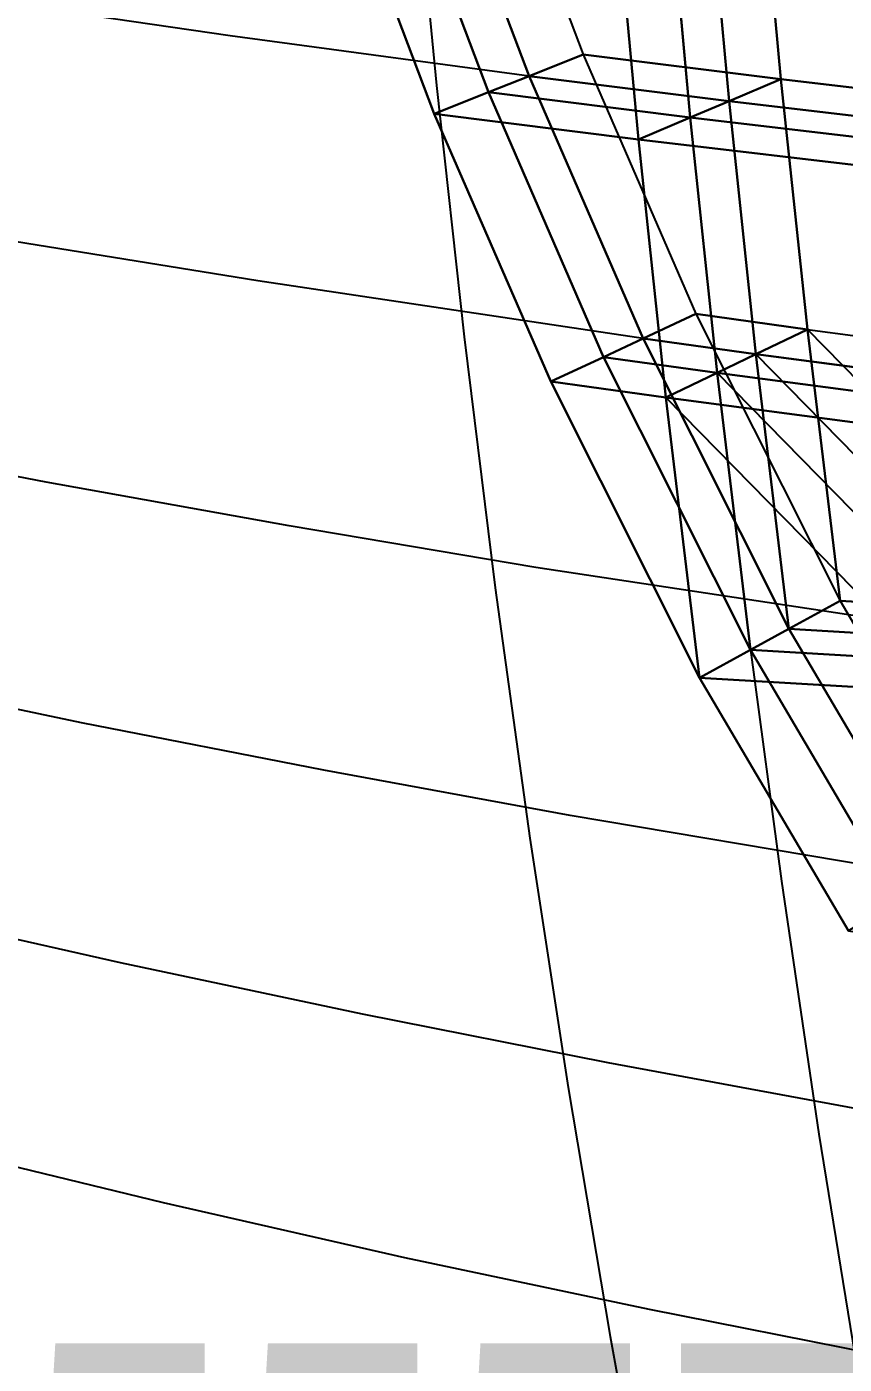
# Model space of a CAD drawing. Extents: x -25.3 to 28.3, y -25.5 to 26.5.
# Drawn here: x -19.093 to -16.105, y -11.604 to -6.714 of the extents above; entities that cross this region are included whole.
import ezdxf

# ---------------------------------------------------------------- set-up
doc = ezdxf.new("R2010")
doc.units = 0
doc.header["$MEASUREMENT"] = 0
for name, color, linetype in [('Errors', 7, 'CONTINUOUS'), ('LowerTendons', 7, 'CONTINUOUS'), ('TestBases', 7, 'CONTINUOUS'), ('UpperTendons', 7, 'CONTINUOUS')]:
    doc.layers.add(name, color=color, linetype=linetype)
doc.styles.get("Standard").update_dxf_attribs({"font": 'ARIAL.TTF', "width": 40, "oblique": 50})

msp = doc.modelspace()

# ---------------------------------------------------------------- linework, layer by layer
at = {"layer": 'LowerTendons'}
for p, q in [((-18.35, -6.7472, 28.90956), (-19.23925, -6.61801, 28.35601)), ((-17.25731, -6.89466, 29.5408), (-18.35, -6.7472, 28.90956)), ((-16.52599, -6.98648, 29.93477), (-17.25731, -6.89466, 29.5408)), ((-15.59293, -7.09641, 30.40578), (-16.52599, -6.98648, 29.93477)), ((-18.24876, -7.64374, 28.75006), (-19.13709, -7.49894, 28.20545)), ((-16.84046, -7.85433, 29.54181), (-18.24876, -7.64374, 28.75006)), ((-16.42829, -7.91166, 29.7578), (-16.84046, -7.85433, 29.54181)), ((-15.49785, -8.03465, 30.22038), (-16.42829, -7.91166, 29.7578)), ((-19.02163, -8.37917, 28.03528), (-19.89377, -8.21142, 27.474)), ((-18.13441, -8.53896, 28.5699), (-19.02163, -8.37917, 28.03528)), ((-17.23294, -8.6907, 29.07761), (-18.13441, -8.53896, 28.5699)), ((-15.39065, -8.96978, 30.01135), (-17.23294, -8.6907, 29.07761)), ((-18.89268, -9.25852, 27.84522), (-19.7642, -9.0756, 27.29506)), ((-18.00679, -9.43263, 28.36884), (-18.89268, -9.25852, 27.84522)), ((-17.10736, -9.59784, 28.86572), (-18.00679, -9.43263, 28.36884)), ((-15.77358, -9.82265, 29.54183), (-17.10736, -9.59784, 28.86572)), ((-18.75003, -10.13679, 27.63497), (-19.62074, -9.93944, 27.09694)), ((-17.86572, -10.32447, 28.1466), (-18.75003, -10.13679, 27.63497)), ((-16.96867, -10.5024, 28.63169), (-17.86572, -10.32447, 28.1466)), ((-16.05969, -10.67056, 29.09013), (-16.96867, -10.5024, 28.63169)), ((-18.59346, -11.01374, 27.40421), (-19.46314, -10.80277, 26.87929)), ((-17.71104, -11.21416, 27.9029), (-18.59346, -11.01374, 27.40421)), ((-16.81671, -11.40401, 28.37529), (-17.71104, -11.21416, 27.9029)), ((-15.91129, -11.58328, 28.82132), (-16.81671, -11.40401, 28.37529))]:
    msp.add_line(p, q, dxfattribs=at)
at = {"layer": 'TestBases'}
for points in [[(-16.33658, -6.9064, 29.59168), (-16.42088, -5.98968, 29.74438), (-17.30677, -6.16106, 29.20218), (-17.05952, -6.81564, 29.20223)], [(-16.42088, -5.98968, 29.74438), (-16.33658, -6.9064, 29.59168), (-16.52599, -6.98648, 29.93477), (-16.61127, -6.05913, 30.08924)], [(-16.33658, -6.9064, 29.59168), (-16.42088, -5.98968, 29.74438), (-16.61127, -6.05913, 30.08924), (-16.52599, -6.98648, 29.93477)], [(-15.4963, -6.08492, 30.21735), (-16.42088, -5.98968, 29.74438), (-16.33658, -6.9064, 29.59168), (-15.41422, -7.01507, 30.05729)], [(-16.52599, -6.98648, 29.93477), (-16.61127, -6.05913, 30.08924), (-17.50743, -6.23249, 29.54075), (-17.25731, -6.89466, 29.5408)], [(-16.52599, -6.98648, 29.93477), (-16.61127, -6.05913, 30.08924), (-17.50743, -6.23249, 29.54075), (-17.25731, -6.89466, 29.5408)], [(-16.61127, -6.05913, 30.08924), (-16.52599, -6.98648, 29.93477), (-16.66805, -7.04653, 30.19209), (-16.75406, -6.11121, 30.34789)], [(-16.52599, -6.98648, 29.93477), (-16.61127, -6.05913, 30.08924), (-16.75406, -6.11121, 30.34789), (-16.66805, -7.04653, 30.19209)], [(-15.67597, -6.15547, 30.5677), (-16.61127, -6.05913, 30.08924), (-16.52599, -6.98648, 29.93477), (-15.59293, -7.09641, 30.40578)], [(-15.67597, -6.15547, 30.5677), (-16.61127, -6.05913, 30.08924), (-16.52599, -6.98648, 29.93477), (-15.59293, -7.09641, 30.40578)], [(-16.66805, -7.04653, 30.19209), (-16.75406, -6.11121, 30.34789), (-17.65792, -6.28606, 29.79469), (-17.40565, -6.95393, 29.79473)], [(-16.66805, -7.04653, 30.19209), (-16.75406, -6.11121, 30.34789), (-17.65792, -6.28606, 29.79469), (-17.40565, -6.95393, 29.79473)], [(-16.75406, -6.11121, 30.34789), (-16.66805, -7.04653, 30.19209), (-16.85746, -7.12661, 30.53518), (-16.94445, -6.18066, 30.69275)], [(-16.66805, -7.04653, 30.19209), (-16.75406, -6.11121, 30.34789), (-16.94445, -6.18066, 30.69275), (-16.85746, -7.12661, 30.53518)], [(-15.81072, -6.20839, 30.83046), (-16.75406, -6.11121, 30.34789), (-16.66805, -7.04653, 30.19209), (-15.72697, -7.15741, 30.66715)], [(-15.81072, -6.20839, 30.83046), (-16.75406, -6.11121, 30.34789), (-16.66805, -7.04653, 30.19209), (-15.72697, -7.15741, 30.66715)], [(-16.85746, -7.12661, 30.53518), (-16.94445, -6.18066, 30.69275), (-17.85858, -6.3575, 30.13326), (-17.60344, -7.03295, 30.13331)], [(-17.30677, -6.16106, 29.20218), (-17.05952, -6.81564, 29.20223), (-17.25731, -6.89466, 29.5408), (-17.50743, -6.23249, 29.54075)], [(-15.99038, -6.27894, 31.1808), (-16.94445, -6.18066, 30.69275), (-16.85746, -7.12661, 30.53518), (-15.90568, -7.23874, 31.01564)], [(-17.50743, -6.23249, 29.54075), (-17.25731, -6.89466, 29.5408), (-17.40565, -6.95393, 29.79473), (-17.65792, -6.28606, 29.79469)], [(-17.65792, -6.28606, 29.79469), (-17.40565, -6.95393, 29.79473), (-17.60344, -7.03295, 30.13331), (-17.85858, -6.3575, 30.13326)], [(-16.33658, -6.9064, 29.59168), (-17.05952, -6.81564, 29.20223), (-17.25731, -6.89466, 29.5408), (-16.52599, -6.98648, 29.93477)], [(-17.05952, -6.81564, 29.20223), (-16.64744, -7.76431, 29.20322), (-16.84046, -7.85433, 29.54181), (-17.25731, -6.89466, 29.5408)], [(-17.05952, -6.81564, 29.20223), (-16.33658, -6.9064, 29.59168), (-16.52599, -6.98648, 29.93477), (-17.25731, -6.89466, 29.5408)], [(-16.24, -7.82099, 29.41674), (-16.33658, -6.9064, 29.59168), (-17.05952, -6.81564, 29.20223), (-16.64744, -7.76431, 29.20322)], [(-16.52599, -6.98648, 29.93477), (-17.25731, -6.89466, 29.5408), (-17.40565, -6.95393, 29.79473), (-16.66805, -7.04653, 30.19209)], [(-17.25731, -6.89466, 29.5408), (-16.84046, -7.85433, 29.54181), (-16.98522, -7.92185, 29.79575), (-17.40565, -6.95393, 29.79473)], [(-17.25731, -6.89466, 29.5408), (-16.52599, -6.98648, 29.93477), (-16.66805, -7.04653, 30.19209), (-17.40565, -6.95393, 29.79473)], [(-16.42829, -7.91166, 29.7578), (-16.52599, -6.98648, 29.93477), (-17.25731, -6.89466, 29.5408), (-16.84046, -7.85433, 29.54181)], [(-16.42829, -7.91166, 29.7578), (-16.52599, -6.98648, 29.93477), (-17.25731, -6.89466, 29.5408), (-16.84046, -7.85433, 29.54181)], [(-16.33658, -6.9064, 29.59168), (-15.41422, -7.01507, 30.05729), (-15.59293, -7.09641, 30.40578), (-16.52599, -6.98648, 29.93477)], [(-15.41422, -7.01507, 30.05729), (-16.33658, -6.9064, 29.59168), (-16.52599, -6.98648, 29.93477), (-15.59293, -7.09641, 30.40578)], [(-16.33658, -6.9064, 29.59168), (-16.24, -7.82099, 29.41674), (-16.42829, -7.91166, 29.7578), (-16.52599, -6.98648, 29.93477)], [(-16.24, -7.82099, 29.41674), (-16.33658, -6.9064, 29.59168), (-16.52599, -6.98648, 29.93477), (-16.42829, -7.91166, 29.7578)], [(-15.41422, -7.01507, 30.05729), (-16.33658, -6.9064, 29.59168), (-16.24, -7.82099, 29.41674), (-15.32022, -7.94256, 29.87401)], [(-16.66805, -7.04653, 30.19209), (-17.40565, -6.95393, 29.79473), (-17.60344, -7.03295, 30.13331), (-16.85746, -7.12661, 30.53518)], [(-17.40565, -6.95393, 29.79473), (-16.98522, -7.92185, 29.79575), (-17.17823, -8.01187, 30.13434), (-17.60344, -7.03295, 30.13331)], [(-17.40565, -6.95393, 29.79473), (-16.66805, -7.04653, 30.19209), (-16.85746, -7.12661, 30.53518), (-17.60344, -7.03295, 30.13331)], [(-16.56951, -7.97967, 30.0136), (-16.66805, -7.04653, 30.19209), (-17.40565, -6.95393, 29.79473), (-16.98522, -7.92185, 29.79575)], [(-16.56951, -7.97967, 30.0136), (-16.66805, -7.04653, 30.19209), (-17.40565, -6.95393, 29.79473), (-16.98522, -7.92185, 29.79575)], [(-16.52599, -6.98648, 29.93477), (-15.59293, -7.09641, 30.40578), (-15.72697, -7.15741, 30.66715), (-16.66805, -7.04653, 30.19209)], [(-15.59293, -7.09641, 30.40578), (-16.52599, -6.98648, 29.93477), (-16.66805, -7.04653, 30.19209), (-15.72697, -7.15741, 30.66715)], [(-16.52599, -6.98648, 29.93477), (-16.42829, -7.91166, 29.7578), (-16.56951, -7.97967, 30.0136), (-16.66805, -7.04653, 30.19209)], [(-16.42829, -7.91166, 29.7578), (-16.52599, -6.98648, 29.93477), (-16.66805, -7.04653, 30.19209), (-16.56951, -7.97967, 30.0136)], [(-15.59293, -7.09641, 30.40578), (-16.52599, -6.98648, 29.93477), (-16.42829, -7.91166, 29.7578), (-15.49785, -8.03465, 30.22038)], [(-15.59293, -7.09641, 30.40578), (-16.52599, -6.98648, 29.93477), (-16.42829, -7.91166, 29.7578), (-15.49785, -8.03465, 30.22038)], [(-16.7578, -8.07035, 30.35466), (-16.85746, -7.12661, 30.53518), (-17.60344, -7.03295, 30.13331), (-17.17823, -8.01187, 30.13434)], [(-16.66805, -7.04653, 30.19209), (-15.72697, -7.15741, 30.66715), (-15.90568, -7.23874, 31.01564), (-16.85746, -7.12661, 30.53518)], [(-15.72697, -7.15741, 30.66715), (-16.66805, -7.04653, 30.19209), (-16.85746, -7.12661, 30.53518), (-15.90568, -7.23874, 31.01564)], [(-16.66805, -7.04653, 30.19209), (-16.56951, -7.97967, 30.0136), (-16.7578, -8.07035, 30.35466), (-16.85746, -7.12661, 30.53518)], [(-16.56951, -7.97967, 30.0136), (-16.66805, -7.04653, 30.19209), (-16.85746, -7.12661, 30.53518), (-16.7578, -8.07035, 30.35466)], [(-15.72697, -7.15741, 30.66715), (-16.66805, -7.04653, 30.19209), (-16.56951, -7.97967, 30.0136), (-15.63107, -8.10371, 30.48015)], [(-15.72697, -7.15741, 30.66715), (-16.66805, -7.04653, 30.19209), (-16.56951, -7.97967, 30.0136), (-15.63107, -8.10371, 30.48015)], [(-15.90568, -7.23874, 31.01564), (-16.85746, -7.12661, 30.53518), (-16.7578, -8.07035, 30.35466), (-15.8087, -8.1958, 30.82651)], [(-16.64744, -7.76431, 29.20322), (-16.24, -7.82099, 29.41674), (-16.42829, -7.91166, 29.7578), (-16.84046, -7.85433, 29.54181)], [(-16.24, -7.82099, 29.41674), (-16.64744, -7.76431, 29.20322), (-16.84046, -7.85433, 29.54181), (-16.42829, -7.91166, 29.7578)], [(-16.64744, -7.76431, 29.20322), (-16.12087, -8.81354, 29.20084), (-16.30778, -8.91572, 29.5394), (-16.84046, -7.85433, 29.54181)], [(-16.24, -7.82099, 29.41674), (-16.64744, -7.76431, 29.20322), (-16.12087, -8.81354, 29.20084)], [(-16.24, -7.82099, 29.41674), (-15.32022, -7.94256, 29.87401), (-15.49785, -8.03465, 30.22038), (-16.42829, -7.91166, 29.7578)], [(-15.21426, -8.86697, 29.66738), (-16.24, -7.82099, 29.41674), (-16.42829, -7.91166, 29.7578), (-15.39065, -8.96978, 30.01135)], [(-16.24, -7.82099, 29.41674), (-15.32022, -7.94256, 29.87401), (-15.49785, -8.03465, 30.22038), (-16.42829, -7.91166, 29.7578)], [(-16.12087, -8.81354, 29.20084), (-16.24, -7.82099, 29.41674), (-16.42829, -7.91166, 29.7578), (-16.30778, -8.91572, 29.5394)], [(-15.21426, -8.86697, 29.66738), (-16.24, -7.82099, 29.41674), (-16.42829, -7.91166, 29.7578), (-15.39065, -8.96978, 30.01135)], [(-16.24, -7.82099, 29.41674), (-16.12087, -8.81354, 29.20084), (-16.30778, -8.91572, 29.5394), (-16.42829, -7.91166, 29.7578)], [(-15.21426, -8.86697, 29.66738), (-16.24, -7.82099, 29.41674), (-15.32022, -7.94256, 29.87401)], [(-15.21426, -8.86697, 29.66738), (-16.24, -7.82099, 29.41674), (-16.12087, -8.81354, 29.20084)], [(-16.84046, -7.85433, 29.54181), (-16.42829, -7.91166, 29.7578), (-16.56951, -7.97967, 30.0136), (-16.98522, -7.92185, 29.79575)], [(-16.42829, -7.91166, 29.7578), (-16.84046, -7.85433, 29.54181), (-16.98522, -7.92185, 29.79575), (-16.56951, -7.97967, 30.0136)], [(-16.84046, -7.85433, 29.54181), (-16.30778, -8.91572, 29.5394), (-16.44796, -8.99236, 29.79332), (-16.98522, -7.92185, 29.79575)], [(-16.42829, -7.91166, 29.7578), (-16.84046, -7.85433, 29.54181), (-16.30778, -8.91572, 29.5394)], [(-16.42829, -7.91166, 29.7578), (-16.84046, -7.85433, 29.54181), (-16.30778, -8.91572, 29.5394)], [(-16.42829, -7.91166, 29.7578), (-15.49785, -8.03465, 30.22038), (-15.63107, -8.10371, 30.48015), (-16.56951, -7.97967, 30.0136)], [(-15.39065, -8.96978, 30.01135), (-16.42829, -7.91166, 29.7578), (-16.56951, -7.97967, 30.0136), (-15.52295, -9.04688, 30.26932)], [(-16.42829, -7.91166, 29.7578), (-15.49785, -8.03465, 30.22038), (-15.63107, -8.10371, 30.48015), (-16.56951, -7.97967, 30.0136)], [(-16.30778, -8.91572, 29.5394), (-16.42829, -7.91166, 29.7578), (-16.56951, -7.97967, 30.0136), (-16.44796, -8.99236, 29.79332)], [(-15.39065, -8.96978, 30.01135), (-16.42829, -7.91166, 29.7578), (-16.56951, -7.97967, 30.0136), (-15.52295, -9.04688, 30.26932)], [(-16.42829, -7.91166, 29.7578), (-16.30778, -8.91572, 29.5394), (-16.44796, -8.99236, 29.79332), (-16.56951, -7.97967, 30.0136)], [(-15.39065, -8.96978, 30.01135), (-16.42829, -7.91166, 29.7578), (-15.49785, -8.03465, 30.22038)], [(-15.39065, -8.96978, 30.01135), (-16.42829, -7.91166, 29.7578), (-15.49785, -8.03465, 30.22038)], [(-15.39065, -8.96978, 30.01135), (-16.42829, -7.91166, 29.7578), (-16.30778, -8.91572, 29.5394)], [(-15.39065, -8.96978, 30.01135), (-16.42829, -7.91166, 29.7578), (-16.30778, -8.91572, 29.5394)], [(-16.98522, -7.92185, 29.79575), (-16.56951, -7.97967, 30.0136), (-16.7578, -8.07035, 30.35466), (-17.17823, -8.01187, 30.13434)], [(-16.56951, -7.97967, 30.0136), (-16.98522, -7.92185, 29.79575), (-17.17823, -8.01187, 30.13434), (-16.7578, -8.07035, 30.35466)], [(-16.98522, -7.92185, 29.79575), (-16.44796, -8.99236, 29.79332), (-16.63487, -9.09455, 30.13188), (-17.17823, -8.01187, 30.13434)], [(-16.56951, -7.97967, 30.0136), (-16.98522, -7.92185, 29.79575), (-16.44796, -8.99236, 29.79332)], [(-16.56951, -7.97967, 30.0136), (-16.98522, -7.92185, 29.79575), (-16.44796, -8.99236, 29.79332)], [(-16.7578, -8.07035, 30.35466), (-17.17823, -8.01187, 30.13434), (-16.63487, -9.09455, 30.13188)], [(-16.56951, -7.97967, 30.0136), (-15.63107, -8.10371, 30.48015), (-15.8087, -8.1958, 30.82651), (-16.7578, -8.07035, 30.35466)], [(-15.52295, -9.04688, 30.26932), (-16.56951, -7.97967, 30.0136), (-16.7578, -8.07035, 30.35466), (-15.69935, -9.14969, 30.61329)], [(-16.56951, -7.97967, 30.0136), (-15.63107, -8.10371, 30.48015), (-15.8087, -8.1958, 30.82651), (-16.7578, -8.07035, 30.35466)], [(-16.44796, -8.99236, 29.79332), (-16.56951, -7.97967, 30.0136), (-16.7578, -8.07035, 30.35466), (-16.63487, -9.09455, 30.13188)], [(-15.52295, -9.04688, 30.26932), (-16.56951, -7.97967, 30.0136), (-16.7578, -8.07035, 30.35466), (-15.69935, -9.14969, 30.61329)], [(-16.56951, -7.97967, 30.0136), (-16.44796, -8.99236, 29.79332), (-16.63487, -9.09455, 30.13188), (-16.7578, -8.07035, 30.35466)], [(-15.52295, -9.04688, 30.26932), (-16.56951, -7.97967, 30.0136), (-15.63107, -8.10371, 30.48015)], [(-15.52295, -9.04688, 30.26932), (-16.56951, -7.97967, 30.0136), (-15.63107, -8.10371, 30.48015)], [(-15.52295, -9.04688, 30.26932), (-16.56951, -7.97967, 30.0136), (-16.44796, -8.99236, 29.79332)], [(-15.52295, -9.04688, 30.26932), (-16.56951, -7.97967, 30.0136), (-16.44796, -8.99236, 29.79332)], [(-15.69935, -9.14969, 30.61329), (-16.7578, -8.07035, 30.35466), (-15.8087, -8.1958, 30.82651)], [(-15.69935, -9.14969, 30.61329), (-16.7578, -8.07035, 30.35466), (-16.63487, -9.09455, 30.13188)], [(-15.21426, -8.86697, 29.66738), (-16.12087, -8.81354, 29.20084), (-16.30778, -8.91572, 29.5394), (-15.39065, -8.96978, 30.01135)], [(-16.12087, -8.81354, 29.20084), (-15.5928, -9.71007, 29.20324), (-15.77358, -9.82265, 29.54183), (-16.30778, -8.91572, 29.5394)], [(-16.12087, -8.81354, 29.20084), (-16.12087, -8.81354, 29.20084), (-16.30778, -8.91572, 29.5394)], [(-16.12087, -8.81354, 29.20084), (-16.12087, -8.81354, 29.20084), (-16.30778, -8.91572, 29.5394)], [(-16.12087, -8.81354, 29.20084), (-15.21426, -8.86697, 29.66738), (-15.39065, -8.96978, 30.01135), (-16.30778, -8.91572, 29.5394)], [(-15.09624, -9.78787, 29.43724), (-15.21426, -8.86697, 29.66738), (-16.12087, -8.81354, 29.20084), (-15.5928, -9.71007, 29.20324)], [(-15.39065, -8.96978, 30.01135), (-16.30778, -8.91572, 29.5394), (-16.44796, -8.99236, 29.79332), (-15.52295, -9.04688, 30.26932)], [(-16.30778, -8.91572, 29.5394), (-15.77358, -9.82265, 29.54183), (-15.90917, -9.90708, 29.79577), (-16.44796, -8.99236, 29.79332)], [(-16.30778, -8.91572, 29.5394), (-16.30778, -8.91572, 29.5394), (-16.44796, -8.99236, 29.79332)], [(-16.30778, -8.91572, 29.5394), (-16.30778, -8.91572, 29.5394), (-16.44796, -8.99236, 29.79332)], [(-16.30778, -8.91572, 29.5394), (-15.39065, -8.96978, 30.01135), (-15.52295, -9.04688, 30.26932), (-16.44796, -8.99236, 29.79332)], [(-15.27127, -9.90135, 29.77854), (-15.39065, -8.96978, 30.01135), (-16.30778, -8.91572, 29.5394), (-15.77358, -9.82265, 29.54183)], [(-15.27127, -9.90135, 29.77854), (-15.39065, -8.96978, 30.01135), (-16.30778, -8.91572, 29.5394), (-15.77358, -9.82265, 29.54183)], [(-15.52295, -9.04688, 30.26932), (-16.44796, -8.99236, 29.79332), (-16.63487, -9.09455, 30.13188), (-15.69935, -9.14969, 30.61329)], [(-16.44796, -8.99236, 29.79332), (-15.90917, -9.90708, 29.79577), (-16.08996, -10.01966, 30.13436), (-16.63487, -9.09455, 30.13188)], [(-16.44796, -8.99236, 29.79332), (-16.44796, -8.99236, 29.79332), (-16.63487, -9.09455, 30.13188)], [(-16.44796, -8.99236, 29.79332), (-16.44796, -8.99236, 29.79332), (-16.63487, -9.09455, 30.13188)], [(-16.44796, -8.99236, 29.79332), (-15.52295, -9.04688, 30.26932), (-15.69935, -9.14969, 30.61329), (-16.63487, -9.09455, 30.13188)], [(-15.40254, -9.98647, 30.03452), (-15.52295, -9.04688, 30.26932), (-16.44796, -8.99236, 29.79332), (-15.90917, -9.90708, 29.79577)], [(-15.40254, -9.98647, 30.03452), (-15.52295, -9.04688, 30.26932), (-16.44796, -8.99236, 29.79332), (-15.90917, -9.90708, 29.79577)], [(-15.57757, -10.09995, 30.37582), (-15.69935, -9.14969, 30.61329), (-16.63487, -9.09455, 30.13188), (-16.08996, -10.01966, 30.13436)]]:
    msp.add_3dface(points, dxfattribs=at)
at = {"layer": 'UpperTendons'}
for p, q in [((-16.75406, -6.11121, 30.34789), (-16.66805, -7.04653, 30.19209)), ((-17.65792, -6.28606, 29.79469), (-17.59526, -6.92911, 29.68896)), ((-17.59526, -6.92911, 29.68896), (-17.49465, -7.84823, 29.51919)), ((-16.66805, -7.04653, 30.19209), (-16.56951, -7.97967, 30.0136)), ((-17.49465, -7.84823, 29.51919), (-17.38108, -8.76541, 29.32756)), ((-16.56951, -7.97967, 30.0136), (-16.44796, -8.99236, 29.79332)), ((-17.38108, -8.76541, 29.32756), (-17.25442, -9.68034, 29.11385)), ((-16.44796, -8.99236, 29.79332), (-16.33446, -9.83794, 29.58784)), ((-17.25442, -9.68034, 29.11385), (-17.11453, -10.59268, 28.87781)), ((-16.33446, -9.83794, 29.58784), (-16.19774, -10.76228, 29.34019)), ((-17.11453, -10.59268, 28.87781), (-16.96126, -11.50204, 28.6192)), ((-16.19774, -10.76228, 29.34019), (-16.04807, -11.68285, 29.06907)), ((-16.96126, -11.50204, 28.6192), (-16.79445, -12.40802, 28.33774))]:
    msp.add_line(p, q, dxfattribs=at)

# ---------------------------------------------------------------- texts
at = {"layer": 'Errors'}
msp.add_text('5557', height=1, dxfattribs=at).set_placement((-19.10437, -12.52706, 26.38382))

doc.saveas('drawing.dxf')
